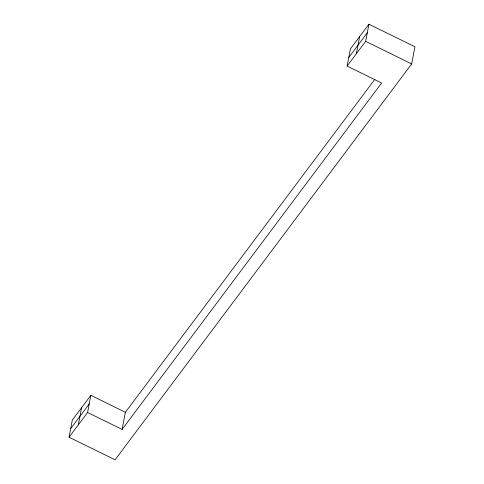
<?xml version="1.0" encoding="UTF-8"?>
<svg xmlns="http://www.w3.org/2000/svg" width="484" height="484" viewBox="0 0 484 484"><rect width="100%" height="100%" fill="white"/><g stroke="black" fill="none" stroke-linecap="round" stroke-linejoin="round"><path stroke-width="0.73" d="M122.113 429.411L381.634 83.018L347.107 66.078L350.38 48.945L368.917 24.2L414.951 46.779L411.684 63.918L115.083 459.8L69.049 437.221L72.316 420.082L90.853 395.337L125.38 412.277L122.113 429.411L87.586 412.477L90.853 395.337M78.317 424.849L81.584 407.709M356.375 53.706L359.648 36.572M347.107 66.078L365.644 41.34L368.917 24.2M70.682 428.649L89.219 403.91M348.74 57.511L367.277 32.767M69.049 437.221L87.586 412.477M125.38 412.277L374.943 79.176M365.644 41.34L411.684 63.918"/></g></svg>
